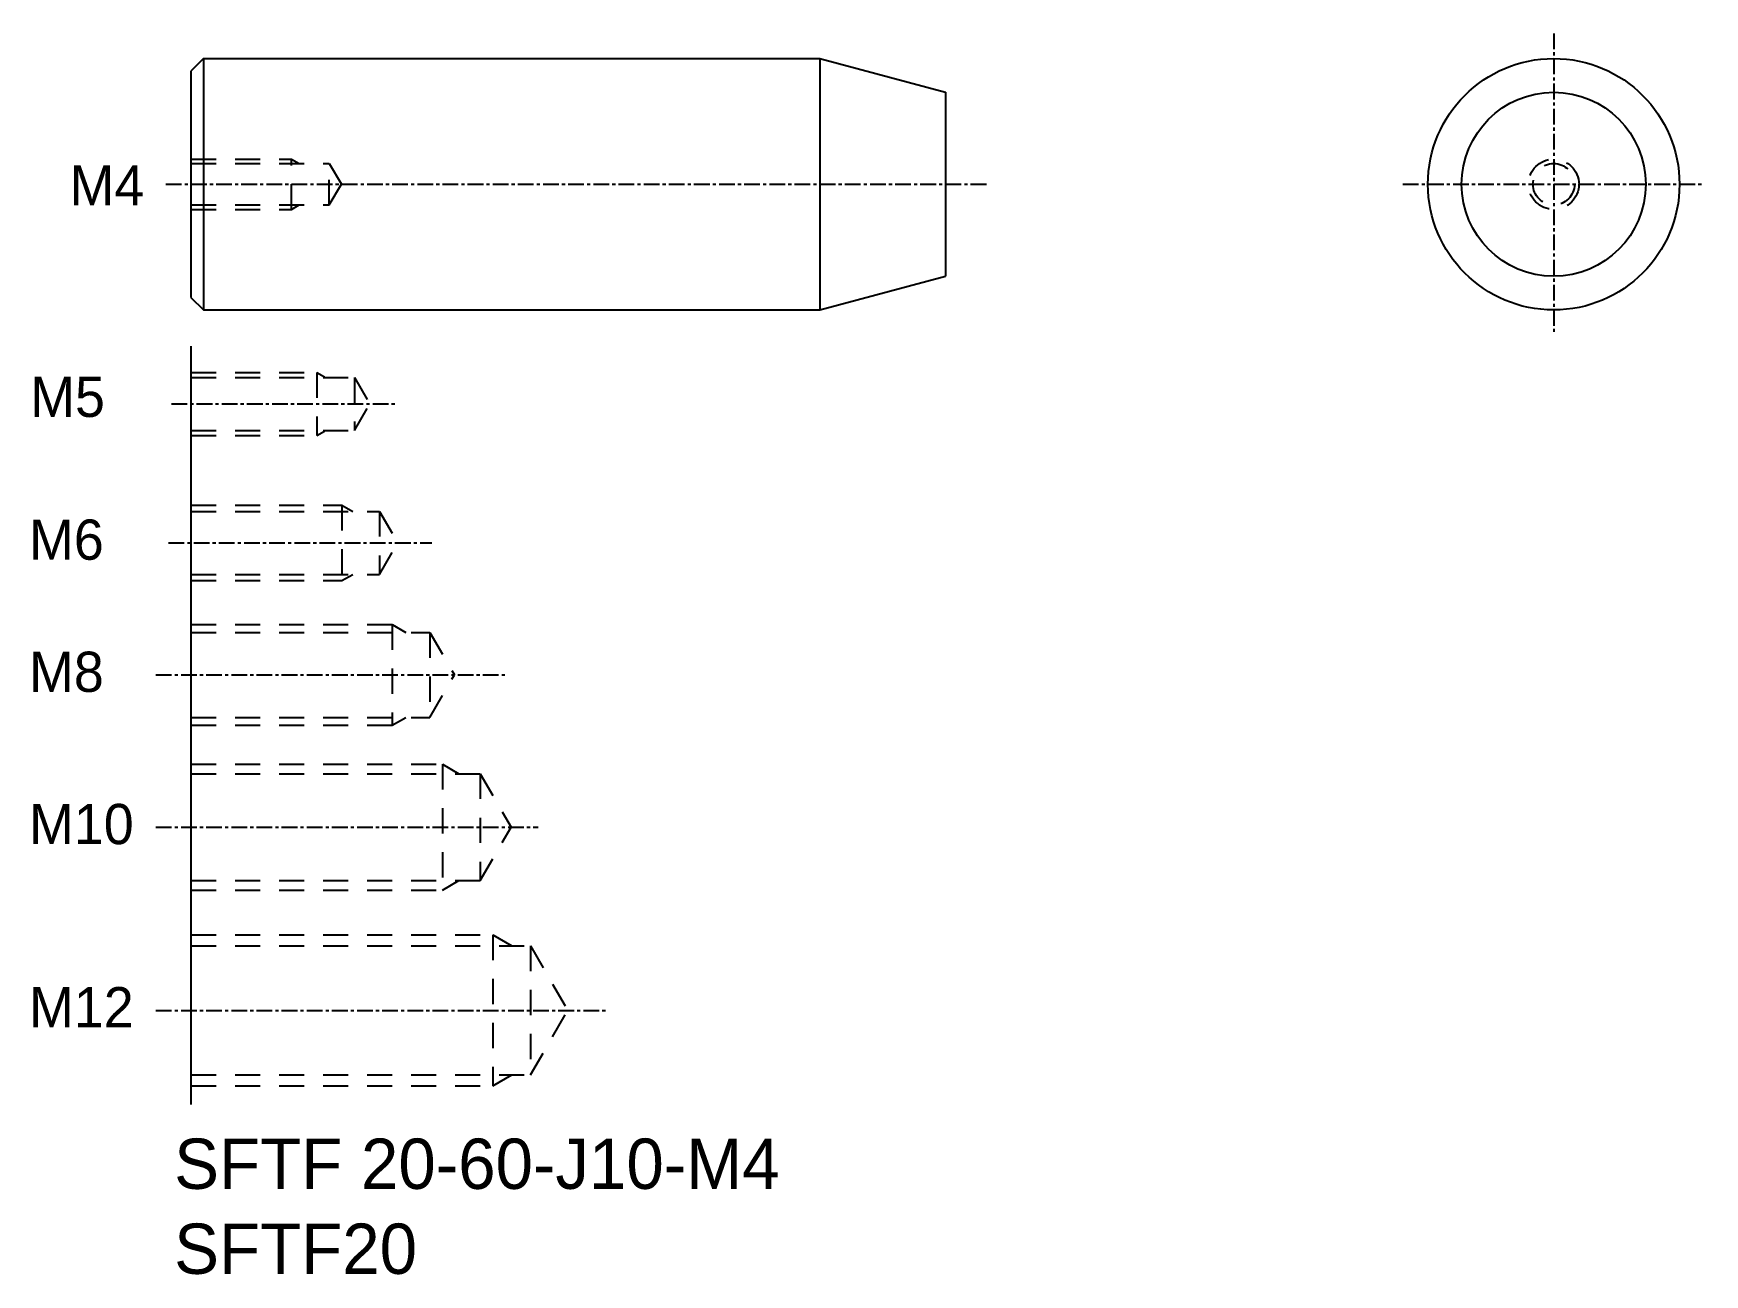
# Model space of a CAD drawing. Extents: x 289 to 422, y 5 to 103.
import ezdxf

# ---------------------------------------------------------------- set-up
doc = ezdxf.new("R2010")
doc.units = 0
doc.linetypes.add('CENTER', pattern=[2, 1.25, -0.25, 0.25, -0.25])
doc.linetypes.add('DASHED', pattern=[3.5, 2, -1.5])
doc.layers.get('0').update_dxf_attribs({"linetype": 'CONTINUOUS'})
doc.layers.add('CENTER', color=1, linetype='CENTER')

msp = doc.modelspace()

# ---------------------------------------------------------------- linework, layer by layer
at = {"color": 7, "linetype": 'CONTINUOUS'}
for p, q in [((302.94, 101.3), (301.94, 100.3)), ((302.94, 101.3), (351.94, 101.3)), ((302.94, 101.3), (302.94, 81.3)), ((351.94, 101.3), (351.94, 81.3)), ((351.94, 101.3), (361.94, 98.62)), ((301.94, 100.3), (301.94, 82.3)), ((361.94, 98.62), (361.94, 83.98)), ((361.94, 95.8), (361.94, 95.8)), ((351.94, 81.3), (361.94, 83.98)), ((301.94, 82.3), (302.94, 81.3)), ((302.94, 81.3), (351.94, 81.3)), ((301.94, 78.43), (301.94, 18.11))]:
    msp.add_line(p, q, dxfattribs=at)
at = {"color": 3, "linetype": 'DASHED'}
for p, q in [((301.94, 93.3), (309.94, 93.3)), ((309.94, 89.3), (309.94, 93.3)), ((309.94, 93.3), (310.55, 92.95)), ((301.94, 92.95), (312.94, 92.95)), ((312.94, 92.95), (313.9, 91.3)), ((312.94, 89.65), (312.94, 92.95)), ((312.94, 89.65), (313.9, 91.3)), ((301.94, 89.65), (312.94, 89.65)), ((301.94, 89.3), (309.94, 89.3)), ((309.94, 89.3), (310.55, 89.65)), ((301.94, 76.32), (311.94, 76.32)), ((301.94, 75.92), (314.94, 75.92)), ((311.94, 76.32), (311.94, 71.32)), ((311.94, 76.32), (312.55, 75.97)), ((314.94, 75.92), (316.16, 73.82)), ((314.94, 75.92), (314.94, 71.72)), ((314.94, 71.72), (316.16, 73.82)), ((301.94, 71.72), (314.94, 71.72)), ((301.94, 71.32), (311.94, 71.32)), ((311.94, 71.32), (312.55, 71.67)), ((301.94, 65.77), (313.94, 65.77)), ((301.94, 65.27), (316.94, 65.27)), ((313.94, 65.77), (313.94, 59.77)), ((313.94, 65.77), (314.81, 65.27)), ((316.94, 65.27), (318.39, 62.77)), ((316.94, 65.27), (316.94, 60.27)), ((316.94, 60.27), (318.39, 62.77)), ((301.94, 60.27), (316.94, 60.27)), ((313.94, 59.77), (314.81, 60.27)), ((301.94, 59.77), (313.94, 59.77)), ((301.94, 56.27), (317.94, 56.27)), ((317.94, 56.27), (317.94, 48.27)), ((317.94, 56.27), (319.03, 55.64)), ((301.94, 55.64), (320.94, 55.64)), ((320.94, 55.64), (322.89, 52.27)), ((320.94, 55.64), (320.94, 48.89)), ((320.94, 48.89), (322.89, 52.27)), ((301.94, 48.89), (320.94, 48.89)), ((301.94, 48.27), (317.94, 48.27)), ((317.94, 48.27), (319.03, 48.89)), ((301.94, 45.16), (321.94, 45.16)), ((301.94, 44.41), (324.94, 44.41)), ((321.94, 45.16), (321.94, 35.16)), ((321.94, 45.16), (323.24, 44.41)), ((324.94, 44.41), (327.4, 40.16)), ((324.94, 44.41), (324.94, 35.91)), ((324.94, 35.91), (327.4, 40.16)), ((301.94, 35.91), (324.94, 35.91)), ((321.94, 35.16), (323.24, 35.91)), ((301.94, 35.16), (321.94, 35.16)), ((301.94, 31.59), (325.94, 31.59)), ((301.94, 30.71), (328.94, 30.71)), ((325.94, 31.59), (325.94, 19.59)), ((325.94, 31.59), (327.46, 30.71)), ((328.94, 30.71), (328.94, 20.46)), ((328.94, 30.71), (331.9, 25.59)), ((328.94, 20.46), (331.9, 25.59)), ((301.94, 20.46), (328.94, 20.46)), ((325.94, 19.59), (327.46, 20.46)), ((301.94, 19.59), (325.94, 19.59))]:
    msp.add_line(p, q, dxfattribs=at)
at = {"color": 7, "linetype": 'CONTINUOUS'}
msp.add_circle((410.31, 91.3), 10, dxfattribs=at)
msp.add_circle((410.31, 91.3), 7.32)
at = {"color": 3, "linetype": 'DASHED'}
for radius in [2, 1.65]:
    msp.add_circle((410.31, 91.3), radius, dxfattribs=at)
at = {"layer": 'CENTER', "linetype": 'CENTER'}
for p, q in [((410.31, 103.3), (410.31, 79.3)), ((299.94, 91.3), (365.38, 91.3)), ((398.31, 91.3), (422.31, 91.3)), ((300.39, 73.82), (318.27, 73.82)), ((300.16, 62.77), (321.09, 62.77)), ((299.15, 52.27), (327.06, 52.27)), ((299.15, 40.16), (329.56, 40.16)), ((299.15, 25.59), (334.9, 25.59))]:
    msp.add_line(p, q, dxfattribs=at)

# ---------------------------------------------------------------- texts
at = {"color": 7, "linetype": 'CONTINUOUS'}
for s, height, p in [('M4', 3.2, (292.28, 89.61)), ('M5', 3.2, (289.15, 72.79)), ('M6', 3.2, (289.06, 61.43)), ('M8', 3.2, (289.06, 50.92)), ('M10', 3.2, (289.06, 38.81)), ('M12', 3.2, (289.06, 24.24)), ('SFTF 20-60-J10-M4', 4, (300.6, 11.39)), ('SFTF20', 4, (300.6, 4.63))]:
    msp.add_text(s, height=height, dxfattribs=at).set_placement(p)

doc.saveas('drawing.dxf')
